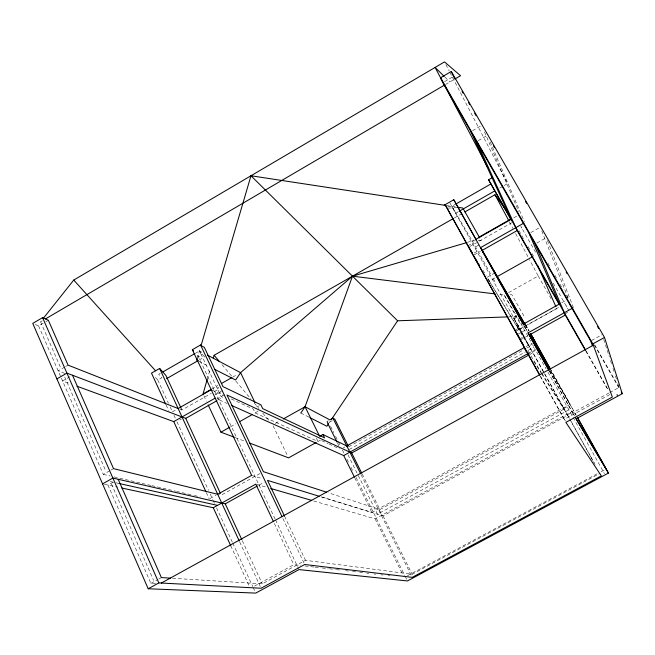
<?xml version="1.0" encoding="UTF-8"?>
<svg xmlns="http://www.w3.org/2000/svg" width="655" height="655" viewBox="0 0 655 655"><rect width="100%" height="100%" fill="white"/><g stroke="black" fill="none" stroke-linecap="round" stroke-linejoin="round"><path stroke-width="0.49" stroke-dasharray="3.27 2.46" d="M207.193 379.466L210.247 368.822M197.22 358.653L200.274 348.255M329.154 422.893L330.284 421.214M275.116 519.087L198.228 356.385L201.273 351.866L199.488 350.924L195.395 353.266L198.432 356.828L202.518 354.486M60.285 366.898L40.569 321.802L41.822 320.221M444.499 81.711L452.671 76.922M40.569 321.802L42.198 320.844M445.425 84.544L453.956 79.55M35.239 324.479L38.563 325.928L45.072 322.121M45.883 321.646L48.323 320.213M64.755 367.037L58.164 370.853L64.845 373.391M65.582 366.554L68.055 365.122M472.542 130.681L480.844 125.866M70.019 376.674L62.577 380.973L69.283 383.429M478.24 140.62L486.567 135.806M160.336 373.358L158.715 374.292L161.851 377.771L157.806 380.08L154.645 376.6M456.126 203.869L451.803 206.341L446.284 206.653M199.284 359.939L204.581 356.909L199.488 350.924L221.103 396.562L222.823 397.348L218.688 399.689M458.369 211.729L455.724 213.243L449.453 202.215M499.765 188.05L503.236 186.061M504.104 185.57L507.576 183.58L449.674 71.886M454.275 217.992L462.242 213.44M211.753 389.013L217.869 385.541M232.713 377.108L237.077 374.627M467.359 242.424L474.032 239.984M172.363 411.807L176.482 409.465M513.774 217.82L517.311 215.814M218.795 387.244L217.132 388.186L218.876 389.005L212.081 392.861M467.957 245.723L472.329 243.242L473.147 244.626M180.002 409.269L181.877 410.005L211.197 393.36M469.668 246.599L476.627 242.645M479.247 241.163L511.604 222.79M214.971 394.719L222.43 390.486M479.001 244.896L474.629 247.385L475.448 248.753M179.765 419.986L181.419 419.053M224.419 394.678L216.952 398.911L227.089 403.447M474.31 253.026L476.938 251.536M474.253 254.869L480.369 251.405M61.373 378.213L103.326 474.392L110.122 470.552M110.973 470.069L113.52 468.628M530.877 232.533L539.45 227.686M113.078 482.154L107.969 485.036L150.863 583.376L155.939 583.63M536.887 243.021L545.484 238.166M259.355 405.658L257.071 406.943L255.769 404.241M487.197 277.245L495.196 272.742M230.585 426.749L235.841 423.793M231.256 398.952L253.264 409.088L255.114 412.937L258.504 411.029M488.049 278.768L489.318 281.06L495.72 277.458M275.288 423.441L279.669 420.985M508.575 292.621L538.222 275.992L529.576 259.74M328.351 420.715L326.829 421.566L328.769 422.573L332.241 420.641M590.646 456.666L513.283 317.536L516.451 315.767M513.766 318.338L516.926 316.57L532.261 344.096L529.076 345.865M513.283 317.536L514.249 319.132L517.401 317.372M556.775 308.636L519.006 329.653L517.172 326.362L523.157 323.03M210.099 498.496L216.011 495.205M561.851 302.675L565.977 300.375M514.871 330.292L519.358 327.795L520.013 328.884M260.01 473.557L221.234 495.131L219.466 494.697M515.55 331.373L559.509 306.908M255.114 412.937L318.002 441.486L320.467 440.119M517.27 334.615L526.252 329.621L523.844 325.298L527.553 331.651M519.677 338.954L524.172 336.457L524.811 337.513M564.807 313.884L568.589 311.788M259.044 485.077L264.129 482.252M520.332 340.002L527.799 335.851M343.253 447.881L345.013 446.906M525.957 346.618L531.827 343.367M348.616 446.816L525.949 348.566M526.841 348.075L529.518 346.593L514.249 319.132M349.238 449.477L527.209 350.933M528.102 350.433L533.981 347.183M528.495 353.299L535.274 349.549L532.695 344.866M532.507 352.038L535.7 350.269L546.008 368.765M529.371 354.715L532.941 352.742L564.217 408.99L379.908 509.565L328.581 492.871M150.863 583.376L157.871 579.511M158.747 579.028L161.376 577.579M591.539 340.494L602.174 334.631M322.211 497.112L371.934 512.431L570.03 404.299L550.798 369.854L576.171 415.245M563.865 408.425L567.115 406.649L566.771 406.084M568.884 409.834L377.517 514.191L357.532 474.007M313.663 500.969L375.118 518.842L573.592 410.685L576.056 415.098M567.402 414.787L570.661 413.018L570.325 412.462M254.639 586.029L293.792 564.7L300.882 565.519M321.056 496.85L383.085 515.943L567.746 415.335L570.726 420.69M549.332 371.058L572.601 412.797L608.888 393.025M609.772 392.541L619.114 387.457L617.878 383.617M172.56 578.275L262.262 583.875L305.508 560.32L412.167 574.255L600.013 473.352M540.612 376.551L564.356 419.347L610.411 394.269M407.418 575.761L598.596 473.057M601.159 471.682L605.31 469.447M448.118 208.11L458.205 207.545M524.172 336.457L451.803 206.341L472.271 240.983L477.249 240.737M478.24 240.688L481.228 240.541L480.23 238.788M509.983 294.832L511.907 294.758L524.106 316.316L522.313 316.381M508.763 316.856L516.926 316.57L504.219 295.061L497.137 294.177M304.935 565.986L314.056 567.042M315.071 567.164L321.147 567.869M322.162 567.983L328.237 568.687M329.252 568.802L335.335 569.506M336.342 569.621L341.411 570.21M345.463 570.677L348.501 571.029M352.554 571.496L355.599 571.848M359.652 572.323L362.69 572.675M366.743 573.141L368.765 573.379M373.833 573.96L375.855 574.198M380.923 574.779L382.954 575.016M388.014 575.606L390.044 575.835M446.415 205.523L458.058 207.299M104.366 484.266L117.908 487.181M119.046 483.48L110.408 481.564L153.589 580.338M103.326 474.392L110.253 475.997M114.216 476.922L150.846 485.412M151.837 485.642L175.597 491.152M176.588 491.389L193.413 495.286M194.404 495.516L200.348 496.899M256.596 484.364L266.847 487.353M251.643 475.366L261.754 478.486M235.235 437.606L244.765 441.216M212.105 390.126L223.003 395.145M321.761 440.651L328.049 443.55M328.941 443.959L339.716 448.929M219.114 392.37L220.85 393.172M198.555 361.192L208.495 366.227M300.841 413.035L308.931 417.137M444.925 77.118L449.838 81.957M222.029 364.663L231.895 376.404M235.833 381.095L250.963 399.091M254.246 403.005L258.856 408.483M262.802 413.182L269.377 421.001M564.356 419.347L565.47 421.042M565.281 411.045L565.633 411.602M533.915 361.576L540.981 372.801M541.521 373.669L567.746 415.335M527.946 351.137L541.415 372.621M541.955 373.481L564.217 408.99M487.787 278.915L532.941 352.742M482.989 270.351L486.149 275.526M517.172 326.362L529.518 346.593M489.318 281.06L519.006 329.653M530.345 348.231L530.787 348.951M521.757 332.118L522.412 333.198M572.601 412.797L574.566 416.089M550.585 371.041L570.03 404.299M550.413 371.09L573.592 410.685M525.515 325.15L528.519 330.341M525.154 324.765L528.741 330.963M547.85 262.999L549.856 266.511M554.883 275.288L556.398 277.925M559.91 284.065L562.932 289.338M566.452 295.479L567.959 298.115M594.748 344.898L619.114 387.457M594.396 345.062L619.212 388.407M535.569 252.232L520.93 226.597L521.577 228.055M553.238 283.173L568.851 310.503M519.006 230.707L523.509 238.608M528.012 246.509L530.01 250.022M532.016 253.534L533.514 256.171M586.037 350.859L608.258 389.881M585.848 351.129L608.405 390.748M538.222 275.992L551.256 298.934M525.515 324.512L528.994 330.734M525.58 324.683L529.06 330.914M523.501 324.634L527.373 331.577M549.177 370.681L574.37 415.851M547.973 372.294L572.642 416.58M573.141 417.464L604.401 473.573M504.219 295.061L520.594 324.462M472.271 240.983L491.193 274.994M493.313 278.809L495.442 282.632M571.217 421.583L595.542 465.32M591.137 457.55L594.093 462.848M540.138 375.978L564.88 420.584M509.402 221.816L512.759 228.136M515.641 233.548L529.093 258.831M445.908 64.624L449.207 70.977M362.166 473.991L379.908 509.565M383.085 515.943L412.167 574.255M379.057 509.287L382.242 515.682M361.11 474.719L411.438 575.704M347.985 454.832L357.073 473.098M330.587 426.241L333.772 432.644M335.589 436.304L337.865 440.889M338.324 441.798L340.592 446.374M342.409 450.042L344.235 453.702M346.962 459.196L349.238 463.773M351.055 467.433L353.332 472.009M356.058 477.503L404.716 575.458M405.175 576.375L406.992 580.035M337.505 443.067L338.84 445.76M354.912 478.134L371.934 512.431M375.118 518.842L402.866 574.73M316.373 438.17L318.002 441.486M273.102 425.832L287.684 456.036M284.557 516.214L305.508 560.32M282.927 518.596L304.272 563.587M275.55 520.013L298.541 568.679M274.355 523.501L293.792 564.7M203.877 395.792L206.44 401.253M181.034 408.188L181.877 410.005M242.276 540.637L262.262 583.875M239.722 541.963L260.657 587.33M157.806 380.08L168.45 403.234M170.153 406.943L172.281 411.577M173.984 415.278L175.262 418.054M176.965 421.763L208.478 490.3M210.181 494.001L212.736 499.56M213.162 500.485L214.439 503.261M216.568 507.895L232.328 542.16M232.754 543.085L252.765 586.618M253.19 587.543L255.319 592.177M166.124 405.011L168.638 410.48M206.3 492.519L209.256 498.963M230.732 545.746L249.457 586.536M64.73 377.059L105.733 470.871M38.563 325.928L60.972 377.296M484.495 131.942L518.76 211.499M490.21 141.898L524.319 221.668M566.387 305.852L566.87 307.039M541.791 230.978L568.458 298.991M547.441 240.524L573.428 307.662M603.713 339.429L609.256 356.721M610.493 360.561L611.721 364.401M612.957 368.249L614.185 372.089M615.413 375.929L616.65 379.769"/><path stroke-width="0.98" d="M207.193 379.466L203.025 393.974L210.885 389.512M213.301 358.179L214.136 355.272L453.391 218.5M196.746 360.275L197.22 358.653M466.376 242.718L352.496 276.181L305.066 406.747L319.656 436.345L322.931 434.519L324.569 437.835L262.737 408.646L260.878 404.798L223.003 386.655L204.327 347.355L201.06 345.586L250.98 175.769L445.523 205.392L539.622 374.775M300.841 413.035L305.066 406.747L329.883 419.863L332.928 418.16L334.836 419.192L348.173 445.924M328.597 423.736L326.902 426.249L309.831 417.595M331.405 419.536L397.61 320.794L507.748 316.897M43.074 318.649L73.753 280.053L444.499 61.897L460.539 75.693L454.775 79.067M592.423 345.75L590.654 340.977L442.87 82.669L440.561 77.765L451.279 71.469L604.508 337.456L622.25 393.712L576.04 418.856L608.446 473.074L407.451 580.952L298.975 569.588L255.745 593.102L148.194 588.763L32.75 323.39L42.591 317.626L48.323 320.213L68.055 365.122L178.127 408.532L211.229 389.725M45.465 318.928L444.54 85.06M56.895 378.901L66.9 373.113L185.742 418.365L220.375 493.281M181.034 408.188L165.903 375.446L159.632 368.454L151.493 373.121L165.707 404.102M72.492 375.241L113.52 468.628L217.706 494.263L251.643 475.366L192.341 349.696L200.553 344.98L201.06 345.586M444.262 205.195L453.784 199.734L458.443 207.979M510.982 219.671L488.589 179.773L492.077 177.767M162.776 371.958L194.519 353.774M456.126 203.869L490.824 183.989M166.632 378.623L198.399 360.447M459.253 211.221L494.492 191.064M464.894 211.925L494.983 194.723L506.716 211.057M221.357 383.56L231.837 377.607M478.445 237.47L511.113 218.909M475.882 239.353L511.121 219.335M76.954 386.229L173.755 421.624L215.192 398.125M523.836 223.109L480.524 247.672L524.639 323.881M185.742 418.365L216.961 400.672M476.578 141.586L517.18 230.544L482.113 250.415L523.501 324.634M102.565 483.873L112.873 478.052L225.263 503.834L257.259 486.067M208.151 404.888L220.956 432.177L229.708 427.24M239.345 421.82L252.486 414.418M482.055 250.013L497.325 276.549L532.63 256.67M283.173 419.02L305.066 406.747M316.218 442.477L288.568 457.861L249.522 443.026M121.879 488.041L213.284 507.74L255.777 484.127L273.487 521.667M548.833 370.173L528.036 332.879L572.593 308.128M529.297 335.024L565.29 315.039L535.168 243.996M346.765 445.932L524.172 347.608M231.755 405.527L343.703 455.561L528.495 353.299M536.871 348.665L538.475 347.78L550.306 368.97L530.984 334.296M326.632 492.241L263.392 471.674L226.966 395.006L351.702 453.006L528.479 355.215M148.194 588.763L158.821 582.917L261.083 588.239L304.706 564.504L412.257 577.358L601.323 475.866L565.871 422.369L612.351 397.069L592.849 343.875L440.561 77.765M592.849 343.875L604.508 337.456M161.343 583.048L593.34 345.201M170.529 578.152L161.376 577.579L118.195 479.272M495.115 293.931L352.496 276.181L240.565 372.646L235.628 379.982L214.832 369.436M462.823 208.02L458.058 207.299L476.038 239.525M119.046 483.48L217.517 505.39M270.744 488.483L311.714 500.404M319.108 496.253L267.527 480.369L284.557 516.214M220.956 432.177L234.285 437.237M322.931 434.519L347.69 446.374M207.529 355.174L240.565 372.646L254.901 402.432M444.229 76.422L435.1 67.424L487.738 167.361M250.98 175.769L397.61 320.794M73.753 280.053L155.562 370.787M192.341 349.696L193.561 351.121M214.136 355.272L219.4 361.535M520.332 340.002L523.05 344.317M515.55 331.373L519.857 338.25M473.385 255.36L477.118 261.468M478.183 263.212L479.255 264.956M468.8 247.099L472.476 253.125M575.606 417.825L606.145 469.005L577.538 417.751M529.093 334.279L550.069 370.165M528.036 332.879L549.381 369.33M525.015 324.282L524.008 322.555L524.933 324.2M530.517 333.804L535.02 341.591L530.55 333.583M497.325 276.549L524.827 324.086M530.28 333.616L538.475 347.78M453.489 76.447L454.496 78.191M462.045 91.299L463.052 93.051M468.587 102.663L469.594 104.415M474.629 113.151L476.136 115.771M493.502 145.926L494.525 147.694M525.556 201.584L526.571 203.353M566.141 272.054L567.156 273.815M597.606 326.698L598.621 328.458M445.523 205.392L445.13 204.696L539.646 375.086M621.235 391.944L622.25 393.712M488.589 179.773L585.529 349.975M517.18 230.544L559.386 304.657M565.29 315.039L585.349 350.253M463.322 208.904L479.738 237.904M577.661 417.915L608.446 473.074M528.331 333.297L548.677 369.788M453.784 199.734L523.198 324.192L559.37 304.051L529.166 233.507M494.983 194.723L508.436 220.006M351.702 453.006L361.707 473.074M332.928 418.16L360.659 473.811M327.271 422.467L337.063 442.174M343.703 455.561L354.461 477.225M200.553 344.98L282.059 516.762M225.263 503.834L241.851 539.72M159.632 368.454L239.288 541.038M173.755 421.624L205.875 491.594M213.284 507.74L230.732 545.746M470.88 131.639L511.801 220.809M537.599 265.373L555.956 306.802M451.279 71.469L453.121 75.62M42.591 317.626L158.821 582.917M617.026 394.531L617.321 395.383"/></g></svg>
